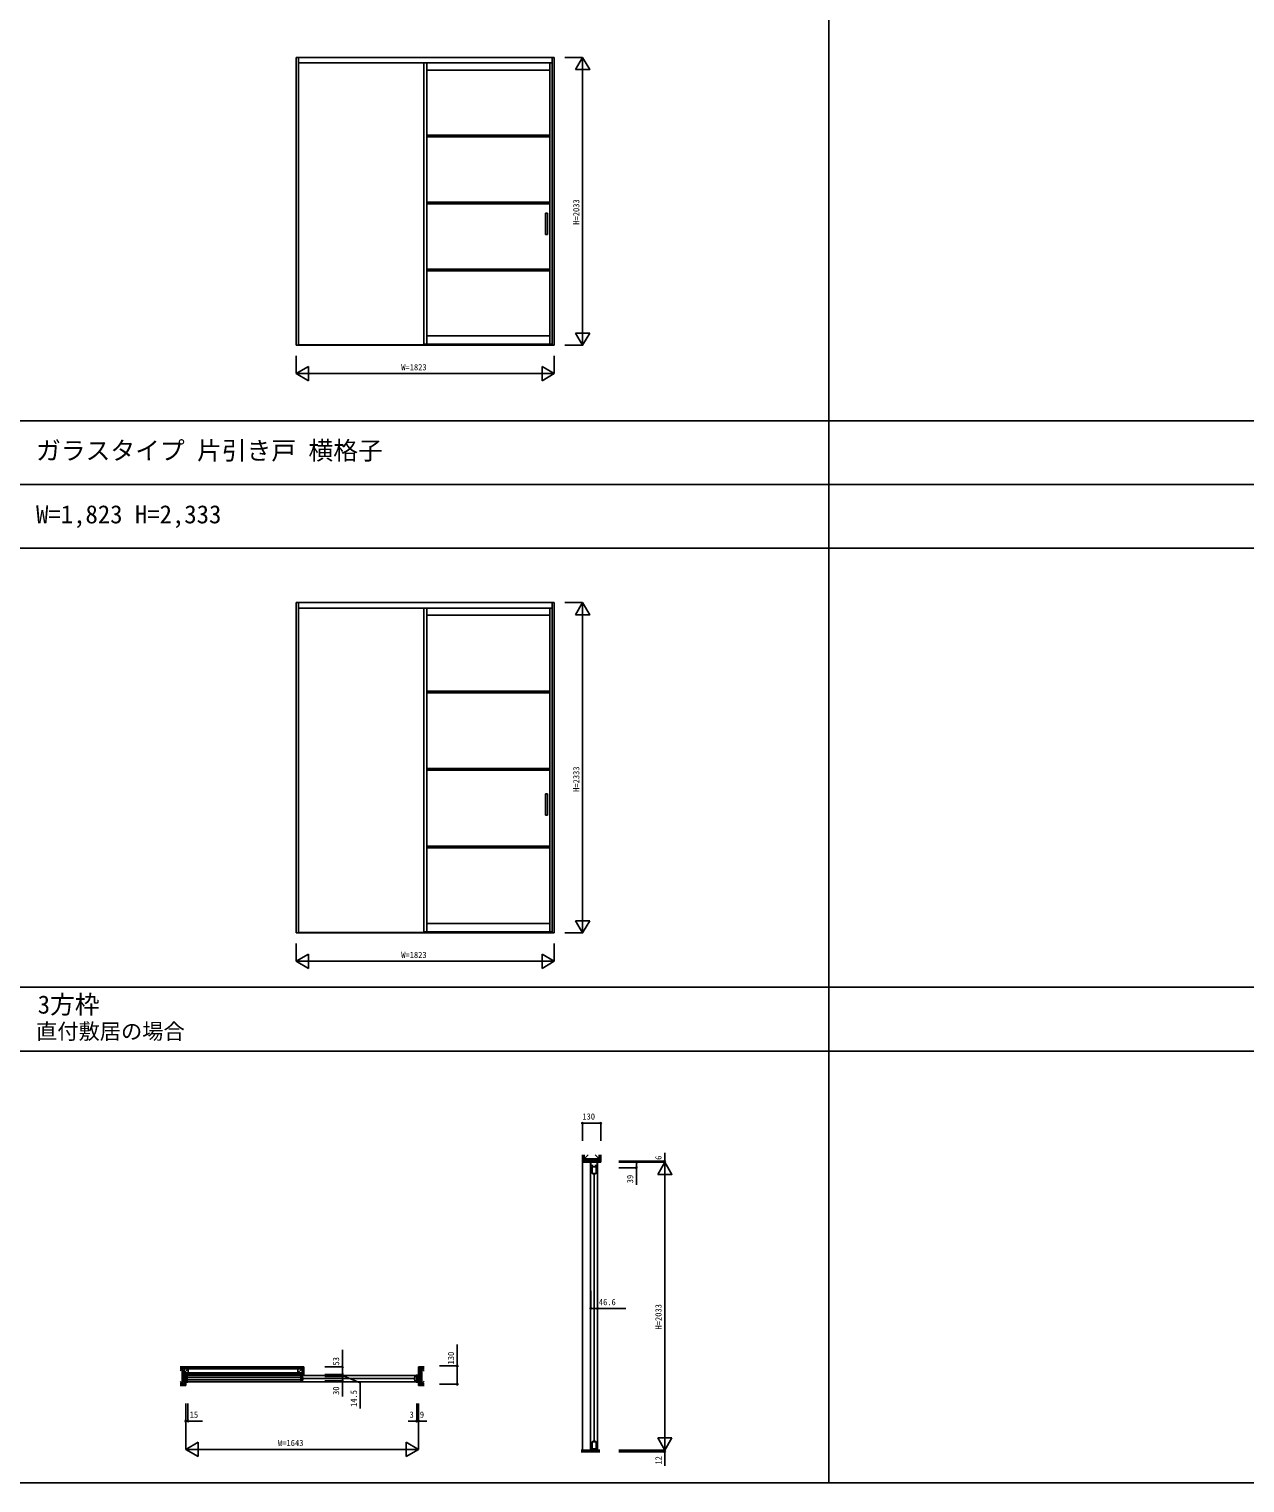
# Model space of a CAD drawing. Units: millimetres, scale not verified. Extents: x -14341 to 14340, y -10000 to 10000.
# Drawn here: x -8590 to 0, y -10000 to 266 of the extents above; entities that cross this region are included whole.
import ezdxf
from ezdxf.enums import TextEntityAlignment as Align

# ---------------------------------------------------------------- set-up
doc = ezdxf.new("R2010")
doc.units = ezdxf.units.MM
doc.header["$LTSCALE"] = 50
for name, color, linetype in [('0-0_0', 7, 'Continuous'), ('0-1_YKK_A1', 4, 'Continuous'), ('0-2_YKK_B1', 4, 'Continuous'), ('0-3_YKK_C1', 4, 'Continuous'), ('0-4_YKK_F1', 7, 'Continuous'), ('0-5_YKK_N1', 2, 'Continuous'), ('0-6_YKK_Z1', 7, 'Continuous')]:
    doc.layers.add(name, color=color, linetype=linetype)
doc.styles.add('ＭＳ ゴシック', font='')
doc.styles.get('ＭＳ ゴシック').set_extended_font_data('MS Gothic')

msp = doc.modelspace()

# ---------------------------------------------------------------- linework, layer by layer
at = {"layer": '0-1_YKK_A1'}
for p, q in [((-6702.1, 66.5), (-4879.1, 66.5)), ((-6702.1, -1966.5), (-6702.1, 66.5)), ((-6687.1, 66.5), (-6687.1, -1966.5)), ((-6687.1, 27.5), (-4894.1, 27.5)), ((-5800.6, 27.5), (-5800.6, -1958.5)), ((-5780.6, 27.5), (-5780.6, -1958.5)), ((-4911.1, 27.5), (-4911.1, -1958.5)), ((-4894.1, 66.5), (-4894.1, -1966.5)), ((-4879.1, 66.5), (-4879.1, -1966.5)), ((-5780.6, -22.5), (-4911.1, -22.5)), ((-5780.6, -483), (-4911.1, -483)), ((-5780.6, -495), (-4911.1, -495)), ((-5780.6, -955.5), (-4911.1, -955.5)), ((-5780.6, -967.5), (-4911.1, -967.5)), ((-4942.1, -1033), (-4942.1, -1184)), ((-4928.1, -1033), (-4942.1, -1033)), ((-4928.1, -1033), (-4928.1, -1184)), ((-4928.1, -1184), (-4942.1, -1184)), ((-5780.6, -1428), (-4911.1, -1428)), ((-5780.6, -1440), (-4911.1, -1440)), ((-5780.6, -1900.5), (-4911.1, -1900.5)), ((-4879.1, -1966.5), (-6702.1, -1966.5)), ((-4894.1, -1963.7), (-6687.1, -1963.7)), ((-5800.6, -1958.5), (-4894.1, -1958.5)), ((-6702.1, -3783.5), (-4879.1, -3783.5)), ((-6702.1, -6116.5), (-6702.1, -3783.5)), ((-6687.1, -3783.5), (-6687.1, -6116.5)), ((-4894.1, -3783.5), (-4894.1, -6116.5)), ((-4879.1, -3783.5), (-4879.1, -6116.5)), ((-6687.1, -3822.5), (-4894.1, -3822.5)), ((-5800.6, -3822.5), (-5800.6, -6108.5)), ((-5780.6, -3822.5), (-5780.6, -6108.5)), ((-5780.6, -3872.5), (-4911.1, -3872.5)), ((-4911.1, -3822.5), (-4911.1, -6108.5)), ((-5780.6, -4408), (-4911.1, -4408)), ((-5780.6, -4420), (-4911.1, -4420)), ((-5780.6, -4955.5), (-4911.1, -4955.5)), ((-5780.6, -4967.5), (-4911.1, -4967.5)), ((-4942.1, -5133), (-4942.1, -5284)), ((-4928.1, -5133), (-4942.1, -5133)), ((-4928.1, -5133), (-4928.1, -5284)), ((-4928.1, -5284), (-4942.1, -5284)), ((-5780.6, -5503), (-4911.1, -5503)), ((-5780.6, -5515), (-4911.1, -5515)), ((-5780.6, -6050.5), (-4911.1, -6050.5)), ((-4879.1, -6116.5), (-6702.1, -6116.5)), ((-4894.1, -6113.7), (-6687.1, -6113.7)), ((-5800.6, -6108.5), (-4894.1, -6108.5))]:
    msp.add_line(p, q, dxfattribs=at)
at = {"layer": '0-2_YKK_B1'}
for p, q in [((-7467.6, -9239), (-7482.6, -9239)), ((-7473.6, -9288), (-7473.6, -9239)), ((-5854.6, -9239), (-5839.6, -9239)), ((-5848.6, -9288), (-5848.6, -9239)), ((-5848.6, -9241), (-7473.6, -9241)), ((-5848.6, -9286), (-7473.6, -9286)), ((-6671.1, -9255.55), (-7472.6, -9255.55)), ((-6659.1, -9259.5), (-6651.1, -9259.5)), ((-6651.1, -9267.5), (-6659.1, -9267.5)), ((-5865.6, -9263.5), (-6657.1, -9263.5)), ((-5863.6, -9259.5), (-5871.6, -9259.5)), ((-5871.6, -9267.5), (-5863.6, -9267.5))]:
    msp.add_line(p, q, dxfattribs=at)
for points in [[(-7467.6, -9288), (-7482.6, -9288), (-7482.6, -9239)], [(-5854.6, -9288), (-5839.6, -9288), (-5839.6, -9239)], [(-6671.1, -9271.45), (-7472.6, -9271.45), (-7472.6, -9255.55)]]:
    msp.add_lwpolyline(points, dxfattribs=at)
for points in [[(-6671.1, -9248.5), (-6659.1, -9248.5), (-6659.1, -9278.5), (-6671.1, -9278.5)], [(-5851.6, -9248.5), (-5863.6, -9248.5), (-5863.6, -9278.5), (-5851.6, -9278.5)]]:
    msp.add_lwpolyline(points, close=True, dxfattribs=at)
at = {"layer": '0-3_YKK_C1'}
for p, q in [((-4622.6, -7736), (-4622.6, -9768)), ((-4622.6, -7736), (-4620.6, -7736)), ((-4620.6, -7735), (-4620.6, -7774)), ((-4620.6, -7758.8), (-4604.3, -7758.8)), ((-4591.9, -7758.8), (-4575.6, -7758.8)), ((-4575.6, -7736), (-4573.6, -7736)), ((-4573.6, -7736), (-4573.6, -9768)), ((-4602.4, -7823), (-4602.4, -7815)), ((-4598.1, -7817), (-4598.1, -9707)), ((-4593.8, -7823), (-4593.8, -7815)), ((-4602.4, -9701), (-4602.4, -9709)), ((-4593.8, -9701), (-4593.8, -9709)), ((-4617.4, -9768), (-4617.4, -9764.2)), ((-4617.4, -9768), (-4578.8, -9768)), ((-4578.8, -9768), (-4578.8, -9764.2))]:
    msp.add_line(p, q, dxfattribs=at)
for points in [[(-4575.6, -7774), (-4575.6, -7735), (-4620.6, -7735)], [(-4620.6, -9767.9), (-4620.6, -9763.2), (-4575.6, -9763.2), (-4575.6, -9767.9)]]:
    msp.add_lwpolyline(points, dxfattribs=at)
for points in [[(-4611.6, -7769), (-4611.6, -7815), (-4584.6, -7815), (-4584.6, -7769)], [(-4611.6, -9759), (-4611.6, -9709), (-4584.6, -9709), (-4584.6, -9759)]]:
    msp.add_lwpolyline(points, close=True, dxfattribs=at)
at = {"layer": '0-4_YKK_F1'}
for p, q in [((-2940.6, -10000), (-2940.6, 9500)), ((-14340.6, -2500), (14159.4, -2500)), ((-14340.6, -2950), (14159.4, -2950)), ((-14340.6, -3400), (14159.4, -3400)), ((-14340.6, -6500), (14159.4, -6500)), ((-14340.6, -6950), (14159.4, -6950)), ((-14340.6, -10000), (14340.42, -10000))]:
    msp.add_line(p, q, dxfattribs=at)
at = {"layer": '0-5_YKK_N1'}
for p, q in [((-4804.1, 66.5), (-4679.1, 66.5)), ((-4729.1, -20.1), (-4679.1, 66.5)), ((-4679.1, -1966.5), (-4679.1, 66.5)), ((-4729.1, -1879.9), (-4629.1, -1879.9)), ((-6702.1, -2041.5), (-6702.1, -2166.5)), ((-4879.1, -2041.5), (-4879.1, -2166.5)), ((-4804.1, -1966.5), (-4679.1, -1966.5)), ((-6615.5, -2116.5), (-6702.1, -2166.5)), ((-6615.5, -2116.5), (-6615.5, -2216.5)), ((-4965.7, -2116.5), (-4965.7, -2216.5)), ((-4965.7, -2116.5), (-4879.1, -2166.5)), ((-6702.1, -2166.5), (-6615.5, -2216.5)), ((-6702.1, -2166.5), (-4879.1, -2166.5)), ((-4879.1, -2166.5), (-4965.7, -2216.5)), ((-4804.1, -3783.5), (-4679.1, -3783.5)), ((-4729.1, -3870.1), (-4679.1, -3783.5)), ((-4679.1, -6116.5), (-4679.1, -3783.5)), ((-4729.1, -6029.9), (-4629.1, -6029.9)), ((-4804.1, -6116.5), (-4679.1, -6116.5)), ((-6702.1, -6191.5), (-6702.1, -6316.5)), ((-4879.1, -6191.5), (-4879.1, -6316.5)), ((-6615.5, -6266.5), (-6702.1, -6316.5)), ((-6702.1, -6316.5), (-6615.5, -6366.5)), ((-6702.1, -6316.5), (-4879.1, -6316.5)), ((-6615.5, -6266.5), (-6615.5, -6366.5)), ((-4965.7, -6266.5), (-4965.7, -6366.5)), ((-4965.7, -6266.5), (-4879.1, -6316.5)), ((-4879.1, -6316.5), (-4965.7, -6366.5)), ((-4680.6, -7585), (-4680.6, -7460)), ((-4550.6, -7460), (-4680.6, -7460)), ((-4550.6, -7585), (-4550.6, -7460)), ((-4098.6, -7729), (-4098.6, -7668.64)), ((-4423.6, -7729), (-4098.6, -7729)), ((-4423.6, -7735), (-4298.6, -7735)), ((-4423.6, -7735), (-4098.6, -7735)), ((-4423.6, -7774), (-4298.6, -7774)), ((-4148.6, -7821.6), (-4098.6, -7735)), ((-4098.6, -7735), (-4098.6, -7729)), ((-4098.6, -9768), (-4098.6, -7735)), ((-4574.8, -8643), (-4574.8, -8768)), ((-6499.6, -9181), (-6375.6, -9181)), ((-6499.6, -9234), (-6375.6, -9234)), ((-6499.6, -9234), (-6375.6, -9234)), ((-6376.1, -9234), (-6376.1, -9233.82)), ((-6376.1, -9234), (-6376.1, -9248.5)), ((-6376.1, -9234), (-6376.1, -9248.5)), ((-5689.6, -9173.5), (-5564.6, -9173.5)), ((-6499.6, -9248.5), (-6375.6, -9248.5)), ((-6499.6, -9248.5), (-6375.6, -9248.5)), ((-6499.6, -9278.5), (-6375.6, -9278.5)), ((-6376.1, -9248.5), (-6376.1, -9248.68)), ((-7482.6, -9438), (-7482.6, -9563)), ((-7482.6, -9438), (-7482.6, -9763)), ((-7467.6, -9438), (-7467.6, -9563)), ((-5851.6, -9438), (-5851.6, -9563)), ((-5848.6, -9438), (-5848.6, -9563)), ((-5839.6, -9438), (-5839.6, -9563)), ((-5839.6, -9438), (-5839.6, -9763)), ((-7482.6, -9563), (-7482.78, -9563)), ((-7482.6, -9563), (-7467.6, -9563)), ((-7467.6, -9563), (-7365.24, -9563)), ((-5851.6, -9563), (-5911.96, -9563)), ((-5848.6, -9563), (-5851.6, -9563)), ((-5848.6, -9563), (-5848.78, -9563)), ((-5848.6, -9563), (-5839.6, -9563)), ((-5839.6, -9563), (-5779.24, -9563)), ((-7396, -9713), (-7482.6, -9763)), ((-7396, -9713), (-7396, -9813)), ((-5926.2, -9713), (-5926.2, -9813)), ((-5926.2, -9713), (-5839.6, -9763)), ((-4148.6, -9681.4), (-4048.6, -9681.4)), ((-7482.6, -9763), (-7396, -9813)), ((-7482.6, -9763), (-5839.6, -9763)), ((-5839.6, -9763), (-5926.2, -9813)), ((-4423.6, -9768), (-4098.6, -9768)), ((-4423.6, -9768), (-4098.6, -9768)), ((-4423.6, -9780), (-4098.6, -9780)), ((-4098.6, -9768), (-4098.6, -9767.82)), ((-4098.6, -9768), (-4098.6, -9780)), ((-4098.6, -9780), (-4098.6, -9880.36))]:
    msp.add_line(p, q, dxfattribs=at)
for points in [[(-4729.1, -20.1), (-4629.1, -20.1), (-4679.1, 66.5)], [(-4729.1, -1879.9), (-4679.1, -1966.5), (-4629.1, -1879.9)], [(-4729.1, -3870.1), (-4629.1, -3870.1), (-4679.1, -3783.5)], [(-4729.1, -6029.9), (-4679.1, -6116.5), (-4629.1, -6029.9)], [(-4423.6, -7735), (-4098.6, -7735), (-4098.6, -7735.18)], [(-4298.6, -7735), (-4298.6, -7774), (-4298.6, -7894.18)], [(-4148.6, -7821.6), (-4048.6, -7821.6), (-4098.6, -7735)], [(-4621.4, -8643), (-4621.4, -8768), (-4574.8, -8768), (-4374.62, -8768)], [(-5689.6, -9303.5), (-5564.6, -9303.5), (-5564.6, -9173.5), (-5564.6, -9023.32)], [(-6376.1, -9234), (-6376.1, -9181), (-6376.1, -9060.82)], [(-6376.1, -9241.25), (-6251.1, -9293.79), (-6251.1, -9473.79)], [(-6376.1, -9248.5), (-6376.1, -9278.5), (-6376.1, -9388.68)], [(-5848.6, -9438), (-5848.6, -9563), (-5848.42, -9563)], [(-4148.6, -9681.4), (-4098.6, -9768), (-4048.6, -9681.4)]]:
    msp.add_lwpolyline(points, dxfattribs=at)
for centre in [(-4680.6, -7460), (-4550.6, -7460), (-4298.6, -7735), (-4298.6, -7774), (-4098.6, -7729), (-4621.4, -8768), (-4574.8, -8768), (-6376.1, -9181), (-6376.1, -9234), (-5564.6, -9173.5), (-6376.1, -9248.5), (-6376.1, -9278.5), (-5564.6, -9303.5), (-7482.6, -9563), (-7467.6, -9563), (-5851.6, -9563), (-5848.6, -9563), (-5839.6, -9563), (-4098.6, -9780)]:
    msp.add_circle(centre, 5, dxfattribs=at)
at = {"layer": '0-6_YKK_Z1'}
for p, q in [((-4680.6, -7682.5), (-4680.6, -7735)), ((-4678.6, -7722.5), (-4678.6, -7682.5)), ((-4670.1, -7722.5), (-4670.1, -7682.5)), ((-4668.1, -7710.5), (-4668.1, -7682.5)), ((-4640.1, -7682.5), (-4668.1, -7710.5)), ((-4563.1, -7682.5), (-4563.1, -7710.5)), ((-4561.1, -7722.5), (-4561.1, -7682.5)), ((-4552.6, -7722.5), (-4552.6, -7682.5)), ((-4550.6, -7682.5), (-4550.6, -7735)), ((-4668.1, -7722.5), (-4680.6, -7722.5)), ((-4612.1, -7724.5), (-4680.6, -7724.5)), ((-4680.6, -7733), (-4612.1, -7733)), ((-4680.6, -7735), (-4612.1, -7735)), ((-4680.6, -7735), (-4680.6, -9768)), ((-4668.1, -7710.5), (-4668.1, -7722.5)), ((-4668.1, -7722.5), (-4563.1, -7710.5)), ((-4563.1, -7722.5), (-4668.1, -7722.5)), ((-4612.1, -7735), (-4612.1, -7722.5)), ((-4611.9, -7735), (-4584.3, -7735)), ((-4550.6, -7724.5), (-4584.1, -7724.5)), ((-4584.1, -7733), (-4550.6, -7733)), ((-4584.1, -7735), (-4550.6, -7735)), ((-4563.1, -7710.5), (-4563.1, -7722.5)), ((-4550.6, -7722.5), (-4563.1, -7722.5)), ((-6648.1, -9181), (-7522.6, -9181)), ((-6660.6, -9182.5), (-7522.6, -9182.5)), ((-6660.6, -9192), (-7522.6, -9192)), ((-7507.6, -9193.5), (-7522.6, -9208.5)), ((-7507.6, -9193.5), (-7522.6, -9193.5)), ((-6660.6, -9193.5), (-7522.6, -9193.5)), ((-7507.6, -9298.5), (-7507.6, -9193.5)), ((-7507.6, -9193.5), (-7495.1, -9298.5)), ((-7507.6, -9298.5), (-7507.6, -9193.5)), ((-6660.6, -9221.5), (-7495.1, -9221.5)), ((-6660.6, -9223), (-7495.1, -9223)), ((-6660.6, -9232.5), (-7495.1, -9232.5)), ((-6648.1, -9234), (-7495.1, -9234)), ((-7493.6, -9234), (-7493.6, -9311)), ((-7484.1, -9234), (-7484.1, -9311)), ((-7482.6, -9234), (-7482.6, -9311)), ((-7465.1, -9193.5), (-7465.1, -9221.5)), ((-6660.6, -9221.5), (-6690.6, -9221.5)), ((-6660.6, -9181), (-6660.6, -9234)), ((-6660.6, -9193.5), (-6660.6, -9221.5)), ((-6659.1, -9181), (-6659.1, -9234)), ((-6649.6, -9181), (-6649.6, -9234)), ((-6648.1, -9181), (-6648.1, -9234)), ((-5839.6, -9181), (-5839.6, -9311)), ((-5827.1, -9181), (-5839.6, -9181)), ((-5838.1, -9181), (-5838.1, -9311)), ((-5828.6, -9181), (-5828.6, -9311)), ((-5827.1, -9181), (-5798.3, -9181)), ((-5827.1, -9181), (-5827.1, -9193.5)), ((-5827.1, -9182.5), (-5798.3, -9182.5)), ((-5827.1, -9192), (-5798.3, -9192)), ((-5827.1, -9193.5), (-5798.3, -9193.5)), ((-5827.1, -9193.5), (-5827.1, -9311)), ((-5814.6, -9193.5), (-5798.3, -9193.5)), ((-5814.6, -9193.5), (-5798.3, -9209.8)), ((-5814.6, -9298.5), (-5814.6, -9193.5)), ((-7522.6, -9283.5), (-7507.6, -9298.5)), ((-7522.6, -9298.5), (-7507.6, -9298.5)), ((-7522.6, -9298.5), (-7495.1, -9298.5)), ((-7495.1, -9300), (-7522.6, -9300)), ((-7495.1, -9309.5), (-7522.6, -9309.5)), ((-7522.6, -9311), (-7495.1, -9311)), ((-7495.1, -9298.5), (-7495.1, -9311)), ((-5839.6, -9311), (-5827.1, -9311)), ((-5827.1, -9298.5), (-5827.1, -9311)), ((-5798.3, -9298.5), (-5827.1, -9298.5)), ((-5827.1, -9300), (-5798.3, -9300)), ((-5827.1, -9309.5), (-5798.3, -9309.5)), ((-5798.3, -9311), (-5827.1, -9311)), ((-4688.56, -9768), (-4556.81, -9768)), ((-4688.56, -9770), (-4556.81, -9770)), ((-4688.56, -9772), (-4556.81, -9772)), ((-4688.56, -9774), (-4556.81, -9774)), ((-4688.56, -9776), (-4556.81, -9776)), ((-4688.56, -9778), (-4556.81, -9778)), ((-4556.81, -9780), (-4688.56, -9780))]:
    msp.add_line(p, q, dxfattribs=at)
for points in [[(-4591.1, -7682.5), (-4563.1, -7710.5), (-4668.1, -7710.5)], [(-4584.1, -7735), (-4584.1, -7722.5), (-4612.1, -7735)], [(-7495.1, -9193.5), (-7495.1, -9298.5), (-7507.6, -9298.5)], [(-7495.1, -9234), (-7495.1, -9311), (-7482.6, -9311)], [(-6660.6, -9193.5), (-6690.6, -9221.5), (-6690.6, -9193.5), (-6660.6, -9193.5), (-6660.6, -9221.5)], [(-5798.3, -9282.2), (-5814.6, -9298.5), (-5814.6, -9193.5), (-5827.1, -9193.5)], [(-5814.6, -9298.5), (-5827.1, -9193.5), (-5827.1, -9298.5)]]:
    msp.add_lwpolyline(points, dxfattribs=at)
msp.add_lwpolyline([(-7465.1, -9193.5), (-7495.1, -9221.5), (-7495.1, -9193.5)], close=True, dxfattribs=at)

# ---------------------------------------------------------------- texts
at = {"layer": '0-0_0', "style": 'ＭＳ ゴシック'}
for s, height, p in [('ガラスタイプ 片引き戸 横格子', 128.3, (-8540.6, -2812.5)), ('W=1,823 H=2,333', 128.3, (-8540.6, -3262.5)), ('3方枠', 128.3, (-8529.05, -6724.28)), ('直付敷居の場合', 110, (-8540.72, -6899.28))]:
    msp.add_text(s, height=height, dxfattribs=at).set_placement(p, align=Align.BOTTOM_LEFT)
at = {"layer": '0-5_YKK_N1', "style": 'ＭＳ ゴシック'}
for s, p in [('H=2033', (-4689.1, -1115)), ('H=2333', (-4689.1, -5120)), ('6', (-4108.6, -7718.64)), ('39', (-4308.6, -7884.18)), ('H=2033', (-4108.6, -8916.5)), ('53', (-6386.1, -9170.82)), ('130', (-5574.6, -9163.32)), ('30', (-6386.1, -9378.68)), ('14.5', (-6261.1, -9463.79)), ('12', (-4108.6, -9870.36))]:
    msp.add_text(s, height=43.99, rotation=90, dxfattribs=at).set_placement(p, align=Align.BOTTOM_LEFT)
for s, p in [('W=1823', (-5960.6, -2156.5)), ('W=1823', (-5960.6, -6306.5)), ('130', (-4681.25, -7447.56)), ('46.6', (-4564.62, -8758)), ('15', (-7455.24, -9553)), ('3', (-5901.96, -9553)), ('9', (-5829.24, -9553)), ('W=1643', (-6831.1, -9753))]:
    msp.add_text(s, height=43.99, dxfattribs=at).set_placement(p, align=Align.BOTTOM_LEFT)

doc.saveas('drawing.dxf')
